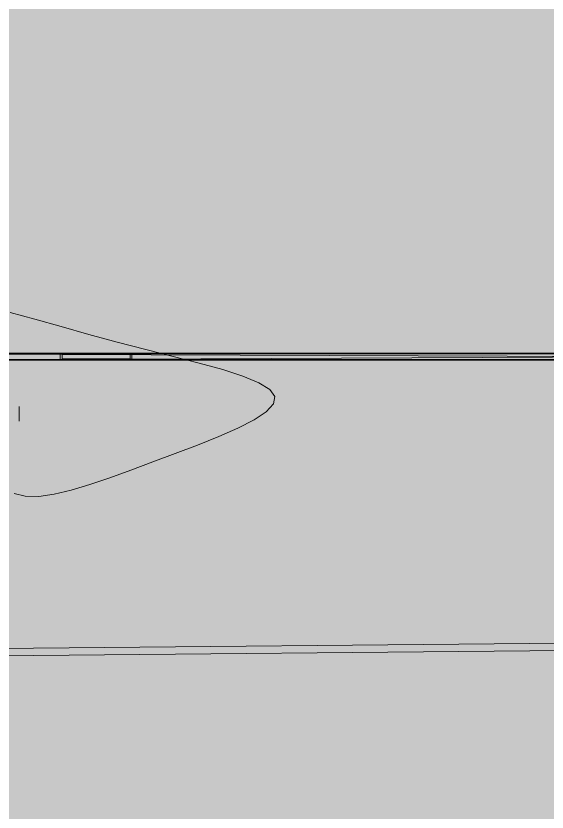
# Model space of a CAD drawing. Header units: millimetres. Extents: x 132836 to 1862386, y -330276 to -143438.
# Drawn here: x 196883 to 198692, y -272168 to -269459 of the extents above; entities that cross this region are included whole.
import ezdxf

# ---------------------------------------------------------------- set-up
doc = ezdxf.new("R2010")
doc.units = ezdxf.units.MM
doc.header["$MEASUREMENT"] = 0
for name, color, linetype in [('Divers - Dessin général', 7, 'Continuous'), ('Nouveau_0', 7, 'Continuous'), ('Nouveau_CN_01_00', 7, 'Continuous'), ('Nouveau_TopoJIS', 7, 'Continuous')]:
    doc.layers.add(name, color=color, linetype=linetype)

msp = doc.modelspace()

# ---------------------------------------------------------------- hatches: boundary and pattern name
at = {"linetype": 'Continuous', "lineweight": 0, "true_color": 0x6f6f6f}
h = msp.add_hatch(color=8, dxfattribs=at)
h.paths.add_polyline_path([(141848.442, -275935.042), (141848.442, -295062.571), (269220.821, -293826.868), (269220.821, -270902.734), (268763.049, -270902.734), (254213.6, -271040.575), (254213.6, -163437.635), (153156.2, -163437.635), (153156.2, -271040.575), (153182.962, -271040.57), (153183.146, -272000.514, -0.40942736), (149183.681, -275935.042)])
h.paths.add_polyline_path([(158435.584, -260639.953), (155145.584, -260639.953), (155145.584, -248364.953), (155145.584, -243089.974), (155145.584, -242189.974), (158435.584, -242189.974)], flags=0)
h.paths.add_polyline_path([(196775.042, -260810.571), (196775.042, -222495.57), (186955.542, -222495.57), (186955.542, -218295.57), (196754.55, -218295.57), (196754.55, -208495.57), (196754.55, -204495.57), (193355.542, -204495.57), (193355.542, -201780.57), (193355.542, -195161.535), (195576.034, -195161.535), (195576.034, -189810.571), (217850.068, -189810.571), (217850.068, -262266.885), (245610.045, -262266.885), (245610.045, -253395.571), (245626.034, -253395.571), (246426.034, -253395.571), (247826.034, -253395.571), (247826.034, -248005.571), (247826.034, -246605.571), (245626.034, -246605.571), (245610.045, -246605.571), (245610.045, -171995.57), (212806.28, -171995.57), (161503.433, -171995.57), (161503.433, -193810.571), (161503.433, -230015.57), (161503.433, -260810.571)], flags=0)
h.paths.add_polyline_path([(162737.042, -269433.913, -0.09031866), (162858.773, -268727.623, -0.20144873), (163912.639, -267592.74, -0.10421145), (164718.006, -267415.055), (165317.979, -267409.371, -0.10404461), (166125.354, -267571.244, -0.23825546), (167284.257, -268953.318, -0.05518862), (167336.836, -269390.334), (167338.931, -269611.438), (167351.046, -270890.267), (167092.583, -271892.761, -0.26794919), (165370.083, -272909.124), (164770.11, -272914.808, -0.19371746), (163379.252, -272370.185, -0.07056876), (163028.663, -271931.262, -0.1316525), (162751.253, -270933.845)], flags=0)
h.paths.add_polyline_path([(173316.986, -273599.031), (173316.986, -273452.052), (173330.488, -267377.824, -0.3805567), (175316.986, -265609.826), (175394.714, -265609.826), (175394.714, -270609.826), (190394.714, -270609.826), (190394.714, -265609.826), (195356.191, -265609.826, -0.41421356), (196856.191, -267109.826), (196856.191, -273660.699, -0.34550161), (195137.285, -275433.432), (175327.752, -275599.002, -0.4157911)], flags=0)
h.paths.add_polyline_path([(205510.093, -271504.083, -0.13447393), (205230.948, -270484.937), (205230.948, -268984.937, -0.41421356), (207230.948, -266984.937), (207830.948, -266984.937, -0.41421356), (209830.948, -268984.937), (209830.948, -270484.937, -0.12882035), (209574.03, -271465.581, -0.27093629), (207830.948, -272484.937), (207230.948, -272484.937, -0.26498)], flags=0)
h.paths.add_polyline_path([(217862.687, -273329.325), (217869.949, -267730.336, -0.09856151), (218100.718, -266943.721), (218117.681, -266951.545, -0.258849), (219955.479, -265605.827), (219953.141, -265587.294), (220637.569, -265587.294), (220637.569, -265687.294), (220637.569, -270687.294), (250537.569, -270687.294), (250537.569, -265687.294), (252208.004, -265687.294), (254186.294, -265687.294), (254186.294, -267687.294), (254186.294, -271062.255, 0.00134576), (254186.323, -271073.021), (254197.209, -273095.233, -0.41421356), (252208.004, -275105.97), (243484.534, -275105.97, -0.00518896), (243431.438, -275116.103), (235447.992, -275196.191), (220071.012, -275253.24, -0.38655333), (217873.089, -273475.385, -0.02518922)], flags=0)

# ---------------------------------------------------------------- linework, layer by layer
at = {"color": 7, "linetype": 'Continuous', "lineweight": 20, "flags": 128}
for points in [[(196513.37, -270606.21), (197033.83, -270606.21)], [(197040.782, -270608.61), (196514.318, -270608.61)], [(196514.318, -270608.61), (197040.782, -270610.603)], [(197277.527, -270606.21), (197033.83, -270606.21)], [(197033.83, -270606.21), (197243.98, -270606.21)], [(197033.83, -270606.21), (201583.633, -270606.21)], [(197033.83, -270627.746), (201583.633, -270606.21)], [(197033.83, -270608.494), (197277.527, -270609.648)], [(201584.578, -270608.61), (197040.782, -270608.61)], [(197040.782, -270610.603), (201584.578, -270627.81)], [(197040.782, -270625.952), (197272.29, -270625.076)], [(197065.786, -270608.61), (197272.29, -270608.61)], [(196513.37, -270630.21), (197033.83, -270627.746)], [(196513.37, -270630.21), (197033.83, -270630.21)], [(197040.782, -270627.81), (196514.318, -270627.81)], [(197033.83, -270630.21), (201583.633, -270630.21)], [(197040.782, -270627.81), (197272.29, -270627.81)], [(197040.782, -270627.81), (197240.544, -270627.81)], [(201584.578, -270627.81), (197040.782, -270627.81)], [(197277.527, -270630.21), (197059.904, -270630.21)]]:
    msp.add_lwpolyline(points, dxfattribs=at)
at = {"color": 212, "linetype": 'Continuous', "lineweight": 5, "true_color": 0xcb00cc, "flags": 128}
for points in [[(197033.83, -270606.21), (197033.83, -270627.746), (197033.83, -270630.21)], [(197277.527, -270606.21), (197243.98, -270606.21), (197033.83, -270606.21)], [(197272.29, -270608.61), (197065.786, -270608.61), (197040.782, -270608.61)], [(197040.782, -270608.61), (197040.782, -270610.603), (197040.782, -270627.81)], [(197272.29, -270627.81), (197272.29, -270625.076), (197272.29, -270608.61)], [(197277.527, -270630.21), (197277.527, -270609.648), (197277.527, -270606.21)], [(197033.83, -270630.21), (197059.904, -270630.21), (197277.527, -270630.21)], [(197040.782, -270627.81), (197240.544, -270627.81), (197272.29, -270627.81)]]:
    msp.add_lwpolyline(points, dxfattribs=at)
at = {"layer": 'Divers - Dessin général', "color": 8, "linetype": 'Continuous', "lineweight": 5}
msp.add_lwpolyline([(254205.676, -163437.635), (254186.294, -271067.638), (152856.388, -272027.634), (152839.018, -197317.635), (152835.676, -163437.635)], close=True, dxfattribs=at)
at = {"layer": 'Divers - Dessin général', "color": 14, "linetype": 'Continuous', "lineweight": 5, "true_color": 0x990000}
msp.add_lwpolyline([(254205.676, -163437.635), (254186.294, -271067.638), (152856.388, -272027.634), (152839.018, -197317.635), (152835.676, -163437.635)], close=True, dxfattribs=at)
at = {"layer": 'Nouveau_0', "color": 8, "linetype": 'Continuous', "lineweight": 5}
msp.add_line((152835.676, -272063.016), (254199.193, -271079.638), dxfattribs=at)
msp.add_line((152835.676, -272063.016), (254199.193, -271079.638), dxfattribs=at)
at = {"layer": 'Nouveau_0', "color": 8, "linetype": 'Continuous', "lineweight": 5, "flags": 128}
msp.add_lwpolyline([(152835.676, -272063.016), (254199.193, -271079.638), (254199.193, -163437.635), (152835.676, -163437.635), (152835.676, -197326.333)], close=True, dxfattribs=at)
at = {"layer": 'Nouveau_CN_01_00', "color": 8, "linetype": 'Continuous', "lineweight": 5, "flags": 128}
msp.add_lwpolyline([(196877.108, -271083.873), (196915.467, -271093.348), (196961.12, -271093.866), (197013.371, -271086.633), (197071.525, -271072.855), (197134.885, -271053.738), (197202.756, -271030.487), (197274.44, -271004.309), (197349.243, -270976.409), (197426.054, -270947.833), (197502.113, -270918.985), (197574.244, -270890.111), (197639.272, -270861.455), (197694.025, -270833.261), (197735.325, -270805.774), (197760, -270779.238), (197764.874, -270753.899), (197747.785, -270729.894), (197710.62, -270706.934), (197656.28, -270684.624), (197587.665, -270662.567), (197507.674, -270640.368), (197419.208, -270617.632), (197325.167, -270593.963), (197228.451, -270568.965), (197131.824, -270542.568), (197037.512, -270516.006), (196947.606, -270490.838), (196864.197, -270468.623)], dxfattribs=at)
at = {"layer": 'Nouveau_TopoJIS', "color": 8, "linetype": 'Continuous', "lineweight": 5}
msp.add_line((196894.911, -270787.51), (196894.911, -270837.51), dxfattribs=at)

doc.saveas('drawing.dxf')
